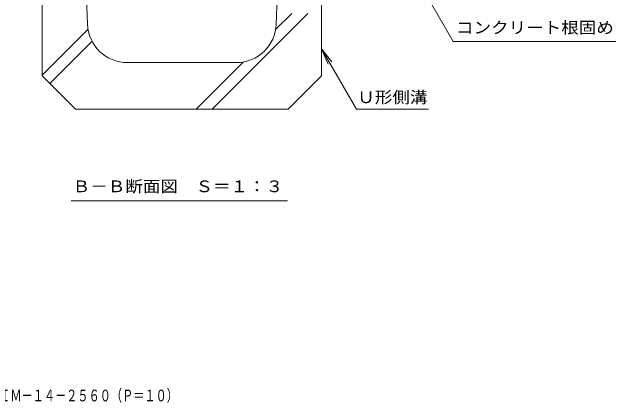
# Model space of a CAD drawing. Units: millimetres at full size, sheet at 1:3; details may follow other scales. Extents: x -1121 to 1153, y -824 to 816.
# Drawn here: x 590.5 to 1044.8, y -810.2 to -516.5 of the extents above; entities that cross this region are included whole.
import ezdxf
from ezdxf.enums import TextEntityAlignment as Align

# ---------------------------------------------------------------- set-up
doc = ezdxf.new("R2010")
doc.units = ezdxf.units.MM
doc.header["$LTSCALE"] = 3
for name, color, linetype, lineweight in [('4-5', 7, 'Continuous', 9), ('4-F', 6, 'Continuous', 9), ('F-5_F-5ﾚｲﾔ', 2, 'Continuous', 9)]:
    doc.layers.add(name, color=color, linetype=linetype, lineweight=lineweight)
doc.styles.add('ＭＳ ゴシック', font='')
doc.styles.get('ＭＳ ゴシック').set_extended_font_data('MS Gothic')

msp = doc.modelspace()

# ---------------------------------------------------------------- linework, layer by layer
at = {"layer": '4-5'}
for p, q in [((875.796, -457.958), (922.396, -538.671)), ((922.396, -538.671), (1044.77, -538.671)), ((823.404, -544.03), (831.013, -553.947)), ((823.404, -544.03), (828.187, -555.578)), ((823.404, -544.03), (849.583, -589.373)), ((849.583, -589.373), (903.658, -589.373)), ((635.023, -658.459), (797.637, -658.459))]:
    msp.add_line(p, q, dxfattribs=at)
at = {"layer": '4-F'}
for p, q in [((613.257, -564.5), (613.257, -404.5)), ((647.291, -525.5), (643.257, -404.5)), ((789.224, -525.5), (793.257, -404.5)), ((823.257, -564.5), (823.257, -404.5)), ((740.99, -589.5), (812.966, -517.525)), ((788.786, -529.705), (800.966, -517.525)), ((613.257, -563.812), (647.676, -529.394)), ((618.913, -570.156), (650.682, -538.388)), ((728.99, -589.5), (764.445, -554.045)), ((759.241, -554.5), (677.274, -554.5)), ((638.257, -589.5), (613.257, -564.5)), ((798.257, -589.5), (823.257, -564.5)), ((638.257, -589.5), (798.257, -589.5))]:
    msp.add_line(p, q, dxfattribs=at)
for centre, start, end in [((677.274, -524.5), 181.90915, 270), ((759.241, -524.5), 270, 358.09085)]:
    msp.add_arc(centre, 30, start, end, dxfattribs=at)

# ---------------------------------------------------------------- texts
at = {"layer": '4-5', "color": 2, "style": 'ＭＳ ゴシック', "width": 1.1}
for s, p in [('コンクリート根固め', (924.434, -535.199)), ('Ｕ形側溝', (850.19, -587.521)), ('Ｂ－Ｂ断面図\u3000Ｓ＝１：３', (636.092, -654.503))]:
    msp.add_text(s, height=8.798, dxfattribs=at).set_placement(p, align=Align.BOTTOM_LEFT)
at = {"layer": 'F-5_F-5ﾚｲﾔ', "style": 'ＭＳ ゴシック', "width": 0.7}
msp.add_text('Ｕ字溝用\u3000ステンレス目地付\u3000鋳鉄製蓋\u3000側溝用\u3000インターロッキングブロック用\u3000充填深さ７５ｍｍ ＳＩＭ－１４－２５６０（Ｐ＝１０）', height=8.798, dxfattribs=at).set_placement((181.866, -811.723), align=Align.BOTTOM_LEFT)

doc.saveas('drawing.dxf')
